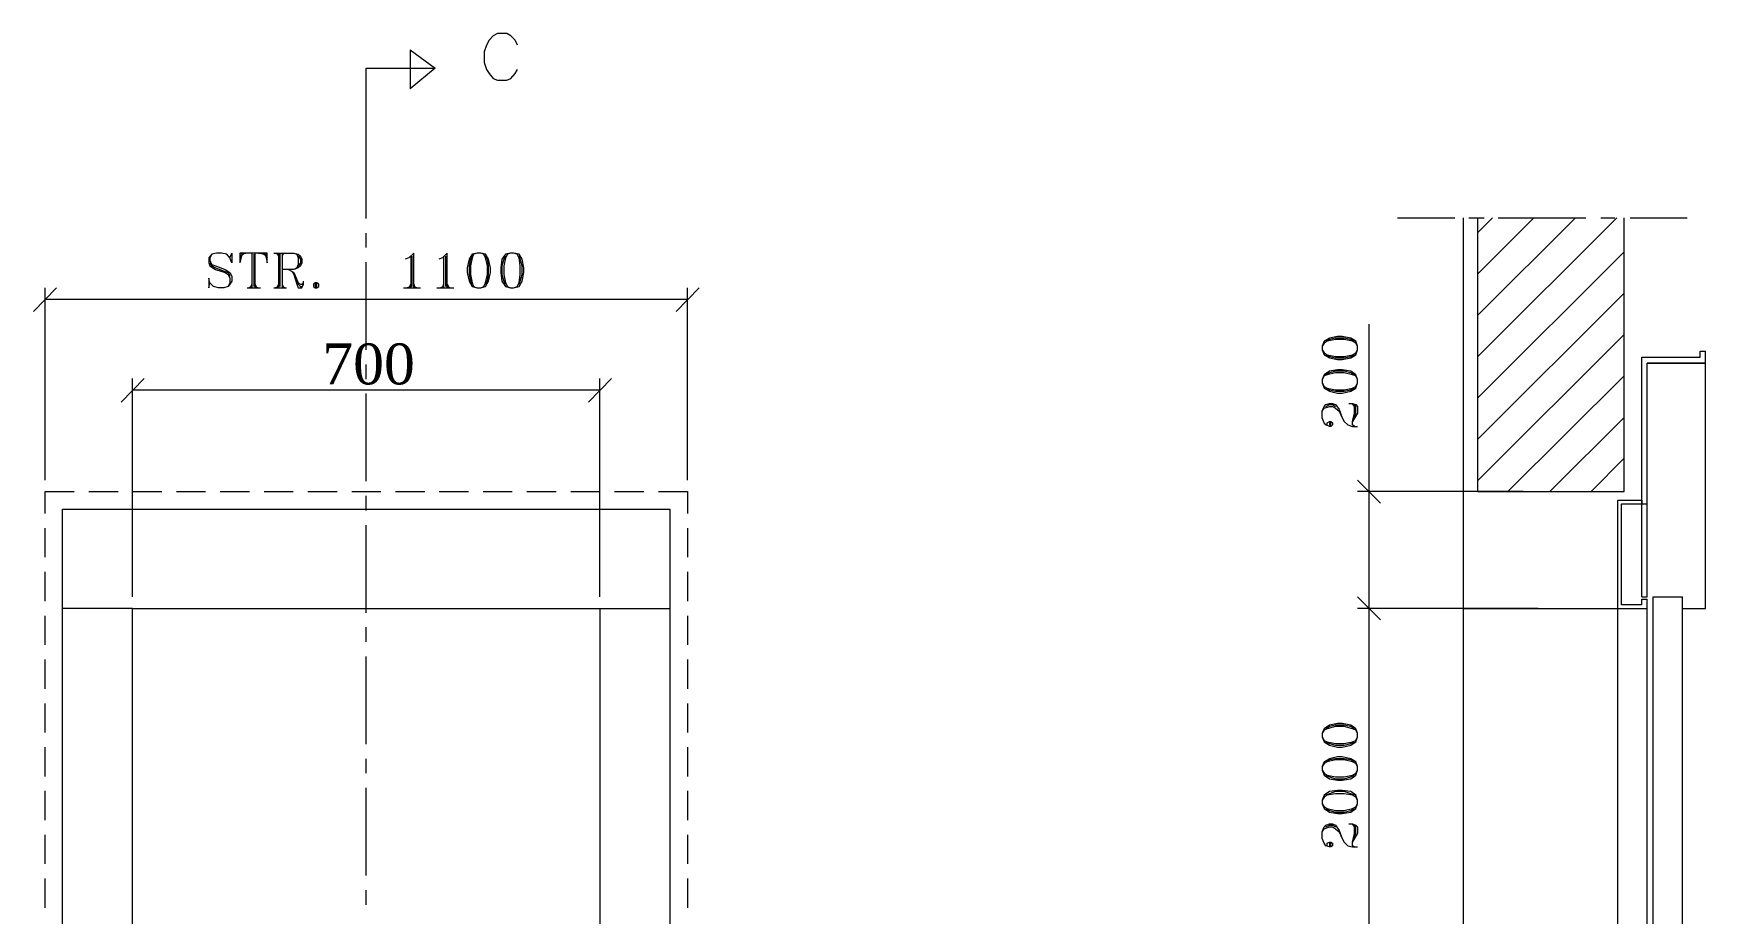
# Model space of a CAD drawing. Header units: millimetres. Extents: x -60342 to 1024385, y -25305 to 32879.
# Drawn here: x 1016734 to 1019596, y 2354 to 3861 of the extents above; entities that cross this region are included whole.
import ezdxf

# ---------------------------------------------------------------- set-up
doc = ezdxf.new("R2010")
doc.units = ezdxf.units.MM
doc.styles.add('nassar2', font='cent.shx', dxfattribs={"height": 60})

msp = doc.modelspace()

# ---------------------------------------------------------------- linework, layer by layer
at = {"color": 7, "linetype": 'Continuous', "lineweight": 20, "transparency": 33554666, "elevation": -137}
for points in [[(1017562.725, 3840.974), (1017558.559, 3849.305), (1017551.27, 3856.594), (1017543.98, 3860.76), (1017528.36, 3860.76), (1017521.071, 3856.594), (1017513.782, 3849.305), (1017509.616, 3840.974), (1017505.451, 3829.519), (1017505.451, 3810.775), (1017509.616, 3799.32), (1017513.782, 3792.031), (1017521.071, 3783.7), (1017528.36, 3780.576), (1017543.98, 3780.576), (1017551.27, 3783.7), (1017558.559, 3792.031), (1017562.725, 3799.32)], [(1017378.644, 3832.643), (1017421.339, 3801.403), (1017378.644, 3765.998)], [(1017378.644, 3832.643), (1017378.644, 3765.998), (1017378.644, 3765.998)], [(1017303.667, 3801.403), (1017421.339, 3801.403), (1017421.339, 3801.403)], [(1017303.667, 3660.822), (1017303.667, 3801.403), (1017303.667, 3801.403)], [(1017303.667, 3544.192), (1017303.667, 3694.145), (1017303.667, 3694.145)], [(1019068.742, 3545.233), (1019166.628, 3545.233), (1019166.628, 3545.233)], [(1019181.207, 876.273), (1019181.207, 3545.233), (1019181.207, 3545.233)], [(1019190.579, 3545.233), (1019216.613, 3545.233), (1019216.613, 3545.233)], [(1019206.199, 3076.629), (1019206.199, 3545.233), (1019206.199, 3545.233)], [(1019206.199, 3520.241), (1019231.191, 3545.233), (1019231.191, 3545.233)], [(1019206.199, 3449.43), (1019302.003, 3545.233), (1019302.003, 3545.233)], [(1019206.199, 3378.618), (1019372.814, 3545.233), (1019372.814, 3545.233)], [(1019206.199, 3307.807), (1019443.625, 3545.233), (1019443.625, 3545.233)], [(1019240.564, 3545.233), (1019390.517, 3545.233), (1019390.517, 3545.233)], [(1019416.55, 3545.233), (1019440.501, 3545.233), (1019440.501, 3545.233)], [(1019456.121, 3076.629), (1019456.121, 3545.233), (1019456.121, 3545.233)], [(1019466.535, 3545.233), (1019564.421, 3545.233), (1019564.421, 3545.233)], [(1017303.667, 3494.207), (1017303.667, 3519.199), (1017303.667, 3519.199)], [(1017070.407, 3476.504), (1017073.531, 3484.835), (1017073.531, 3468.174), (1017070.407, 3476.504), (1017065.2, 3482.752), (1017055.828, 3484.835), (1017047.497, 3484.835), (1017039.166, 3482.752), (1017033.96, 3476.504), (1017033.96, 3468.174), (1017036.042, 3462.967), (1017045.414, 3456.719), (1017062.076, 3451.512), (1017067.283, 3448.388), (1017070.407, 3442.14), (1017070.407, 3433.809), (1017067.283, 3427.561)], [(1017039.166, 3482.752), (1017036.042, 3476.504), (1017036.042, 3471.298), (1017039.166, 3465.05), (1017045.414, 3462.967), (1017062.076, 3456.719), (1017070.407, 3451.512), (1017073.531, 3445.264), (1017073.531, 3436.933), (1017070.407, 3431.727), (1017067.283, 3427.561), (1017059.993, 3425.479), (1017050.621, 3425.479), (1017042.29, 3427.561), (1017036.042, 3433.809), (1017033.96, 3442.14), (1017033.96, 3425.479), (1017036.042, 3433.809)], [(1017036.042, 3468.174), (1017039.166, 3462.967), (1017045.414, 3459.843), (1017062.076, 3453.595), (1017067.283, 3451.512), (1017070.407, 3445.264)], [(1017087.068, 3484.835), (1017087.068, 3468.174), (1017087.068, 3468.174)], [(1017133.928, 3468.174), (1017133.928, 3484.835), (1017087.068, 3484.835)], [(1017091.233, 3484.835), (1017087.068, 3468.174), (1017087.068, 3468.174)], [(1017093.316, 3484.835), (1017087.068, 3476.504), (1017087.068, 3476.504)], [(1017096.44, 3484.835), (1017087.068, 3479.628), (1017087.068, 3479.628)], [(1017102.688, 3484.835), (1017087.068, 3482.752), (1017087.068, 3482.752)], [(1017107.895, 3484.835), (1017107.895, 3425.479), (1017107.895, 3425.479)], [(1017111.019, 3482.752), (1017111.019, 3427.561), (1017111.019, 3427.561)], [(1017113.102, 3484.835), (1017113.102, 3425.479), (1017113.102, 3425.479)], [(1017119.35, 3484.835), (1017133.928, 3482.752), (1017133.928, 3482.752)], [(1017124.556, 3484.835), (1017133.928, 3479.628), (1017133.928, 3479.628)], [(1017127.68, 3484.835), (1017133.928, 3476.504), (1017133.928, 3476.504)], [(1017130.804, 3484.835), (1017133.928, 3468.174), (1017133.928, 3468.174)], [(1017145.383, 3484.835), (1017179.747, 3484.835), (1017187.037, 3482.752), (1017191.202, 3479.628), (1017193.285, 3474.422), (1017193.285, 3468.174), (1017191.202, 3462.967), (1017187.037, 3459.843), (1017179.747, 3456.719), (1017159.962, 3456.719)], [(1017147.466, 3484.835), (1017153.714, 3482.752), (1017153.714, 3482.752)], [(1017150.59, 3484.835), (1017153.714, 3479.628), (1017153.714, 3479.628)], [(1017153.714, 3484.835), (1017153.714, 3425.479), (1017153.714, 3425.479)], [(1017155.797, 3482.752), (1017155.797, 3427.561), (1017155.797, 3427.561)], [(1017159.962, 3484.835), (1017159.962, 3425.479), (1017159.962, 3425.479)], [(1017162.045, 3484.835), (1017159.962, 3479.628), (1017159.962, 3479.628)], [(1017165.169, 3484.835), (1017159.962, 3482.752), (1017159.962, 3482.752)], [(1017179.747, 3484.835), (1017184.954, 3482.752), (1017187.037, 3476.504), (1017187.037, 3465.05), (1017184.954, 3459.843), (1017179.747, 3456.719)], [(1017187.037, 3479.628), (1017191.202, 3474.422), (1017191.202, 3468.174), (1017187.037, 3462.967)], [(1017303.667, 3319.262), (1017303.667, 3469.215), (1017303.667, 3469.215)], [(1017384.892, 3425.479), (1017384.892, 3484.835), (1017376.561, 3476.504), (1017370.313, 3474.422)], [(1017379.685, 3479.628), (1017379.685, 3425.479), (1017379.685, 3425.479)], [(1017381.768, 3479.628), (1017381.768, 3427.561), (1017381.768, 3427.561)], [(1017442.166, 3425.479), (1017442.166, 3484.835), (1017433.835, 3476.504), (1017427.587, 3474.422)], [(1017435.918, 3479.628), (1017435.918, 3425.479), (1017435.918, 3425.479)], [(1017439.042, 3479.628), (1017439.042, 3427.561), (1017439.042, 3427.561)], [(1017484.861, 3479.628), (1017481.737, 3474.422), (1017479.654, 3462.967), (1017479.654, 3448.388), (1017481.737, 3436.933), (1017484.861, 3431.727)], [(1017493.191, 3484.835), (1017486.943, 3482.752), (1017484.861, 3476.504), (1017481.737, 3462.967), (1017481.737, 3448.388), (1017484.861, 3433.809), (1017486.943, 3427.561), (1017493.191, 3425.479)], [(1017499.44, 3425.479), (1017504.646, 3427.561), (1017507.77, 3433.809), (1017510.894, 3448.388), (1017510.894, 3462.967), (1017507.77, 3476.504), (1017504.646, 3482.752), (1017499.44, 3484.835)], [(1017507.77, 3431.727), (1017510.894, 3436.933), (1017512.977, 3448.388), (1017512.977, 3462.967), (1017510.894, 3474.422), (1017507.77, 3479.628)], [(1017542.135, 3479.628), (1017539.011, 3474.422), (1017535.886, 3462.967), (1017535.886, 3448.388), (1017539.011, 3436.933), (1017542.135, 3431.727)], [(1017550.465, 3484.835), (1017545.259, 3482.752), (1017542.135, 3476.504), (1017539.011, 3462.967), (1017539.011, 3448.388), (1017542.135, 3433.809), (1017545.259, 3427.561), (1017550.465, 3425.479)], [(1017555.672, 3425.479), (1017561.92, 3427.561), (1017565.044, 3433.809), (1017567.127, 3448.388), (1017567.127, 3462.967), (1017565.044, 3476.504), (1017561.92, 3482.752), (1017555.672, 3484.835)], [(1017565.044, 3431.727), (1017567.127, 3436.933), (1017570.251, 3448.388), (1017570.251, 3462.967), (1017567.127, 3474.422), (1017565.044, 3479.628)], [(1019206.199, 3236.996), (1019456.121, 3486.918), (1019456.121, 3486.918)], [(1017170.375, 3456.719), (1017176.623, 3453.595), (1017179.747, 3448.388), (1017184.954, 3431.727), (1017187.037, 3425.479), (1017193.285, 3425.479), (1017196.409, 3431.727), (1017196.409, 3436.933)], [(1017176.623, 3453.595), (1017179.747, 3451.512), (1017187.037, 3433.809), (1017191.202, 3431.727), (1017193.285, 3431.727), (1017196.409, 3433.809)], [(1017184.954, 3436.933), (1017187.037, 3431.727), (1017191.202, 3427.561), (1017193.285, 3427.561)], [(1016773.624, 3425.479), (1016734.053, 3384.866), (1016734.053, 3384.866)], [(1016753.839, 3096.415), (1016753.839, 3425.479), (1016753.839, 3425.479)], [(1016753.839, 3405.693), (1017853.496, 3405.693), (1017853.496, 3405.693)], [(1017099.564, 3425.479), (1017122.474, 3425.479), (1017122.474, 3425.479)], [(1017107.895, 3427.561), (1017102.688, 3425.479), (1017102.688, 3425.479)], [(1017107.895, 3431.727), (1017104.771, 3425.479), (1017104.771, 3425.479)], [(1017113.102, 3431.727), (1017116.226, 3425.479), (1017116.226, 3425.479)], [(1017113.102, 3427.561), (1017119.35, 3425.479), (1017119.35, 3425.479)], [(1017145.383, 3425.479), (1017167.251, 3425.479), (1017167.251, 3425.479)], [(1017153.714, 3427.561), (1017147.466, 3425.479), (1017147.466, 3425.479)], [(1017153.714, 3431.727), (1017150.59, 3425.479), (1017150.59, 3425.479)], [(1017159.962, 3431.727), (1017162.045, 3425.479), (1017162.045, 3425.479)], [(1017159.962, 3427.561), (1017165.169, 3425.479), (1017165.169, 3425.479)], [(1017367.189, 3425.479), (1017396.347, 3425.479), (1017396.347, 3425.479)], [(1017379.685, 3427.561), (1017373.437, 3425.479), (1017373.437, 3425.479)], [(1017379.685, 3431.727), (1017376.561, 3425.479), (1017376.561, 3425.479)], [(1017384.892, 3431.727), (1017386.975, 3425.479), (1017386.975, 3425.479)], [(1017384.892, 3427.561), (1017391.14, 3425.479), (1017391.14, 3425.479)], [(1017424.463, 3425.479), (1017453.62, 3425.479), (1017453.62, 3425.479)], [(1017435.918, 3427.561), (1017430.711, 3425.479), (1017430.711, 3425.479)], [(1017435.918, 3431.727), (1017433.835, 3425.479), (1017433.835, 3425.479)], [(1017442.166, 3431.727), (1017445.29, 3425.479), (1017445.29, 3425.479)], [(1017442.166, 3427.561), (1017447.372, 3425.479), (1017447.372, 3425.479)], [(1017833.71, 3384.866), (1017873.281, 3425.479), (1017873.281, 3425.479)], [(1017853.496, 3096.415), (1017853.496, 3425.479), (1017853.496, 3425.479)], [(1019206.199, 3166.184), (1019456.121, 3416.107), (1019456.121, 3416.107)], [(1019019.799, 2876.691), (1019019.799, 3076.629), (1019019.799, 3362.998)], [(1019000.013, 3325.51), (1018996.889, 3330.717), (1018991.683, 3333.841), (1018977.104, 3336.965), (1018962.525, 3336.965), (1018947.946, 3333.841), (1018942.74, 3330.717), (1018939.616, 3325.51)], [(1018994.807, 3333.841), (1018988.559, 3336.965), (1018977.104, 3339.047), (1018962.525, 3339.047), (1018952.112, 3336.965), (1018945.864, 3333.841)], [(1019206.199, 3095.373), (1019456.121, 3345.295), (1019456.121, 3345.295)], [(1017303.667, 3269.277), (1017303.667, 3294.27), (1017303.667, 3294.27)], [(1018939.616, 3319.262), (1018942.74, 3314.055), (1018947.946, 3310.931), (1018962.525, 3307.807), (1018977.104, 3307.807), (1018991.683, 3310.931), (1018996.889, 3314.055), (1019000.013, 3319.262)], [(1018945.864, 3310.931), (1018952.112, 3307.807), (1018962.525, 3305.724), (1018977.104, 3305.724), (1018988.559, 3307.807), (1018994.807, 3310.931)], [(1019486.32, 2896.477), (1019486.32, 3306.766), (1019486.32, 3306.766)], [(1019486.32, 3306.766), (1019586.289, 3306.766), (1019586.289, 3306.766)], [(1019495.692, 2896.477), (1019495.692, 3296.352), (1019495.692, 3296.352)], [(1019586.289, 3317.179), (1019595.661, 3317.179), (1019595.661, 3317.179)], [(1019586.289, 3306.766), (1019586.289, 3317.179), (1019586.289, 3317.179)], [(1019595.661, 2876.691), (1019595.661, 3317.179), (1019595.661, 3317.179)], [(1016923.577, 3270.319), (1016884.006, 3229.706), (1016884.006, 3229.706)], [(1016903.792, 2896.477), (1016903.792, 3270.319), (1016903.792, 3270.319)], [(1017683.757, 3229.706), (1017723.328, 3270.319), (1017723.328, 3270.319)], [(1017703.543, 2896.477), (1017703.543, 3270.319), (1017703.543, 3270.319)], [(1019000.013, 3268.236), (1018996.889, 3274.484), (1018991.683, 3276.567), (1018977.104, 3279.691), (1018962.525, 3279.691), (1018947.946, 3276.567), (1018942.74, 3274.484), (1018939.616, 3268.236)], [(1018939.616, 3263.029), (1018942.74, 3256.781), (1018947.946, 3253.657), (1018962.525, 3250.533), (1018977.104, 3250.533), (1018991.683, 3253.657), (1018996.889, 3256.781), (1019000.013, 3263.029)], [(1018994.807, 3276.567), (1018988.559, 3279.691), (1018977.104, 3282.815), (1018962.525, 3282.815), (1018952.112, 3279.691), (1018945.864, 3276.567)], [(1019257.225, 3076.629), (1019456.121, 3274.484), (1019456.121, 3274.484)], [(1016903.792, 3250.533), (1017703.543, 3250.533), (1017703.543, 3250.533)], [(1017303.667, 3094.332), (1017303.667, 3244.285), (1017303.667, 3244.285)], [(1018945.864, 3253.657), (1018952.112, 3250.533), (1018962.525, 3248.451), (1018977.104, 3248.451), (1018988.559, 3250.533), (1018994.807, 3253.657)], [(1018947.946, 3191.177), (1018947.946, 3194.301), (1018952.112, 3196.383), (1018954.194, 3196.383), (1018957.318, 3194.301), (1018957.318, 3191.177), (1018954.194, 3188.053), (1018952.112, 3188.053), (1018945.864, 3191.177), (1018942.74, 3194.301), (1018939.616, 3202.631), (1018939.616, 3214.086), (1018942.74, 3222.417), (1018945.864, 3225.541), (1018952.112, 3227.624), (1018957.318, 3227.624), (1018962.525, 3225.541), (1018968.773, 3217.21), (1018973.98, 3202.631), (1018977.104, 3196.383), (1018983.352, 3191.177), (1018991.683, 3188.053), (1019000.013, 3188.053)], [(1018939.616, 3214.086), (1018942.74, 3219.293), (1018952.112, 3222.417), (1018957.318, 3222.417), (1018962.525, 3219.293), (1018968.773, 3214.086), (1018973.98, 3202.631)], [(1018945.864, 3222.417), (1018952.112, 3225.541), (1018957.318, 3225.541), (1018962.525, 3222.417)], [(1018985.435, 3227.624), (1018991.683, 3227.624), (1018996.889, 3225.541), (1019000.013, 3222.417), (1019000.013, 3210.962), (1018991.683, 3196.383), (1018996.889, 3210.962), (1018996.889, 3222.417), (1018994.807, 3225.541)], [(1018994.807, 3188.053), (1018991.683, 3191.177), (1018991.683, 3196.383), (1018994.807, 3210.962), (1018994.807, 3222.417), (1018991.683, 3227.624)], [(1017303.667, 3094.332), (1017303.667, 3196.383), (1017303.667, 3196.383)], [(1019329.078, 3076.629), (1019456.121, 3203.673), (1019456.121, 3203.673)], [(1019399.889, 3076.629), (1019456.121, 3133.903), (1019456.121, 3133.903)], [(1019039.584, 3056.844), (1019000.013, 3096.415), (1019000.013, 3096.415)], [(1016753.839, 3039.141), (1016753.839, 3076.629), (1016803.823, 3076.629)], [(1016828.815, 3076.629), (1016878.8, 3076.629), (1016878.8, 3076.629)], [(1016903.792, 3076.629), (1016953.776, 3076.629), (1016953.776, 3076.629)], [(1016978.768, 3076.629), (1017028.753, 3076.629), (1017028.753, 3076.629)], [(1017053.745, 3076.629), (1017103.73, 3076.629), (1017103.73, 3076.629)], [(1017128.722, 3076.629), (1017178.706, 3076.629), (1017178.706, 3076.629)], [(1017203.698, 3076.629), (1017253.683, 3076.629), (1017253.683, 3076.629)], [(1017278.675, 3076.629), (1017328.659, 3076.629), (1017328.659, 3076.629)], [(1017303.667, 3044.347), (1017303.667, 3069.34), (1017303.667, 3069.34)], [(1017353.652, 3076.629), (1017403.636, 3076.629), (1017403.636, 3076.629)], [(1017428.628, 3076.629), (1017478.613, 3076.629), (1017478.613, 3076.629)], [(1017503.605, 3076.629), (1017553.589, 3076.629), (1017553.589, 3076.629)], [(1017578.582, 3076.629), (1017628.566, 3076.629), (1017628.566, 3076.629)], [(1017653.558, 3076.629), (1017703.543, 3076.629), (1017703.543, 3076.629)], [(1017728.535, 3076.629), (1017778.519, 3076.629), (1017778.519, 3076.629)], [(1017803.511, 3076.629), (1017853.496, 3076.629), (1017853.496, 3039.141)], [(1019283.259, 3076.629), (1019000.013, 3076.629), (1019000.013, 3076.629)], [(1019206.199, 3076.629), (1019456.121, 3076.629), (1019456.121, 3076.629)], [(1019445.708, 2876.691), (1019445.708, 3062.05), (1019451.956, 3062.05)], [(1019451.956, 3062.05), (1019486.32, 3062.05), (1019486.32, 3055.802)], [(1016784.037, 876.273), (1016784.037, 3046.43), (1017823.297, 3046.43), (1017823.297, 876.273)], [(1019451.956, 3055.802), (1019486.32, 3055.802), (1019495.692, 3055.802)], [(1019486.32, 2882.939), (1019451.956, 2882.939), (1019451.956, 3055.802)], [(1016753.839, 2964.164), (1016753.839, 3014.149), (1016753.839, 3014.149)], [(1017303.667, 2869.402), (1017303.667, 3019.355), (1017303.667, 3019.355)], [(1017853.496, 3014.149), (1017853.496, 2964.164), (1017853.496, 2964.164)], [(1016753.839, 2889.187), (1016753.839, 2939.172), (1016753.839, 2939.172)], [(1017853.496, 2939.172), (1017853.496, 2889.187), (1017853.496, 2889.187)], [(1019039.584, 2856.906), (1019000.013, 2896.477), (1019000.013, 2896.477)], [(1019000.013, 2896.477), (1019039.584, 2856.906), (1019039.584, 2856.906)], [(1019486.32, 2896.477), (1019495.692, 2896.477), (1019495.692, 2896.477)], [(1019486.32, 2892.312), (1019495.692, 2892.312), (1019495.692, 2892.312)], [(1019486.32, 2882.939), (1019486.32, 2892.312), (1019486.32, 2892.312)], [(1019495.692, 847.116), (1019495.692, 2892.312), (1019495.692, 2892.312)], [(1019506.106, 886.687), (1019506.106, 2896.477), (1019506.106, 2896.477)], [(1019506.106, 2896.477), (1019556.09, 2896.477), (1019556.09, 2896.477)], [(1019556.09, 886.687), (1019556.09, 2896.477), (1019556.09, 2896.477)], [(1016753.839, 2814.211), (1016753.839, 2864.195), (1016753.839, 2864.195)], [(1016903.792, 2876.691), (1016784.037, 2876.691), (1016784.037, 2876.691)], [(1016903.792, 876.273), (1016903.792, 2876.691), (1017703.543, 2876.691), (1017703.543, 876.273)], [(1017703.543, 2876.691), (1017823.297, 2876.691), (1017823.297, 2876.691)], [(1017853.496, 2864.195), (1017853.496, 2814.211), (1017853.496, 2814.211)], [(1019309.292, 2876.691), (1019000.013, 2876.691), (1019000.013, 2876.691)], [(1019259.308, 2876.691), (1019000.013, 2876.691), (1019000.013, 2876.691)], [(1019019.799, 876.273), (1019019.799, 2876.691), (1019019.799, 2876.691)], [(1019181.207, 2876.691), (1019495.692, 2876.691), (1019495.692, 2876.691)], [(1019445.708, 876.273), (1019445.708, 2876.691), (1019445.708, 2876.691)], [(1019556.09, 2876.691), (1019595.661, 2876.691), (1019595.661, 2876.691)], [(1017303.667, 2819.418), (1017303.667, 2844.41), (1017303.667, 2844.41)], [(1016753.839, 2739.234), (1016753.839, 2789.219), (1016753.839, 2789.219)], [(1017303.667, 2644.472), (1017303.667, 2794.425), (1017303.667, 2794.425)], [(1017853.496, 2789.219), (1017853.496, 2739.234), (1017853.496, 2739.234)], [(1016753.839, 2664.258), (1016753.839, 2714.242), (1016753.839, 2714.242)], [(1017853.496, 2714.242), (1017853.496, 2664.258), (1017853.496, 2664.258)], [(1019000.013, 2663.216), (1018996.889, 2668.423), (1018991.683, 2670.506), (1018977.104, 2674.671), (1018962.525, 2674.671), (1018947.946, 2670.506), (1018942.74, 2668.423), (1018939.616, 2663.216)], [(1018994.807, 2670.506), (1018988.559, 2674.671), (1018977.104, 2676.754), (1018962.525, 2676.754), (1018952.112, 2674.671), (1018945.864, 2670.506)], [(1016753.839, 2589.281), (1016753.839, 2639.265), (1016753.839, 2639.265)], [(1017853.496, 2639.265), (1017853.496, 2589.281), (1017853.496, 2589.281)], [(1018939.616, 2656.968), (1018942.74, 2650.72), (1018947.946, 2648.637), (1018962.525, 2645.513), (1018977.104, 2645.513), (1018991.683, 2648.637), (1018996.889, 2650.72), (1019000.013, 2656.968)], [(1018945.864, 2648.637), (1018952.112, 2645.513), (1018962.525, 2642.389), (1018977.104, 2642.389), (1018988.559, 2645.513), (1018994.807, 2648.637)], [(1017303.667, 2594.488), (1017303.667, 2619.48), (1017303.667, 2619.48)], [(1019000.013, 2605.942), (1018996.889, 2611.149), (1018991.683, 2614.273), (1018977.104, 2617.397), (1018962.525, 2617.397), (1018947.946, 2614.273), (1018942.74, 2611.149), (1018939.616, 2605.942)], [(1018994.807, 2614.273), (1018988.559, 2617.397), (1018977.104, 2619.48), (1018962.525, 2619.48), (1018952.112, 2617.397), (1018945.864, 2614.273)], [(1018939.616, 2599.694), (1018942.74, 2594.488), (1018947.946, 2591.364), (1018962.525, 2588.24), (1018977.104, 2588.24), (1018991.683, 2591.364), (1018996.889, 2594.488), (1019000.013, 2599.694)], [(1018945.864, 2591.364), (1018952.112, 2588.24), (1018962.525, 2585.116), (1018977.104, 2585.116), (1018988.559, 2588.24), (1018994.807, 2591.364)], [(1016753.839, 2514.304), (1016753.839, 2564.289), (1016753.839, 2564.289)], [(1017303.667, 2419.542), (1017303.667, 2569.495), (1017303.667, 2569.495)], [(1017853.496, 2564.289), (1017853.496, 2514.304), (1017853.496, 2514.304)], [(1019000.013, 2548.669), (1018996.889, 2553.875), (1018991.683, 2556.999), (1018977.104, 2559.082), (1018962.525, 2559.082), (1018947.946, 2556.999), (1018942.74, 2553.875), (1018939.616, 2548.669)], [(1018994.807, 2556.999), (1018988.559, 2559.082), (1018977.104, 2563.247), (1018962.525, 2563.247), (1018952.112, 2559.082), (1018945.864, 2556.999)], [(1018939.616, 2542.421), (1018942.74, 2537.214), (1018947.946, 2534.09), (1018962.525, 2530.966), (1018977.104, 2530.966), (1018991.683, 2534.09), (1018996.889, 2537.214), (1019000.013, 2542.421)], [(1018945.864, 2534.09), (1018952.112, 2530.966), (1018962.525, 2527.842), (1018977.104, 2527.842), (1018988.559, 2530.966), (1018994.807, 2534.09)], [(1018947.946, 2470.568), (1018947.946, 2474.733), (1018952.112, 2476.816), (1018954.194, 2476.816), (1018957.318, 2474.733), (1018957.318, 2470.568), (1018954.194, 2468.485), (1018952.112, 2468.485), (1018945.864, 2470.568), (1018942.74, 2474.733), (1018939.616, 2483.064), (1018939.616, 2494.519), (1018942.74, 2502.85), (1018945.864, 2505.974), (1018952.112, 2508.056), (1018957.318, 2508.056), (1018962.525, 2505.974), (1018968.773, 2496.602), (1018973.98, 2483.064), (1018977.104, 2476.816), (1018983.352, 2470.568), (1018991.683, 2468.485), (1019000.013, 2468.485)], [(1018939.616, 2494.519), (1018942.74, 2499.726), (1018952.112, 2502.85), (1018957.318, 2502.85), (1018962.525, 2499.726), (1018968.773, 2494.519), (1018973.98, 2483.064)], [(1018945.864, 2502.85), (1018952.112, 2505.974), (1018957.318, 2505.974), (1018962.525, 2502.85)], [(1018985.435, 2508.056), (1018991.683, 2508.056), (1018996.889, 2505.974), (1019000.013, 2502.85), (1019000.013, 2491.395), (1018991.683, 2476.816), (1018996.889, 2491.395), (1018996.889, 2502.85), (1018994.807, 2505.974)], [(1018994.807, 2468.485), (1018991.683, 2470.568), (1018991.683, 2476.816), (1018994.807, 2491.395), (1018994.807, 2502.85), (1018991.683, 2508.056)], [(1016753.839, 2439.328), (1016753.839, 2489.312), (1016753.839, 2489.312)], [(1017853.496, 2489.312), (1017853.496, 2439.328), (1017853.496, 2439.328)], [(1016753.839, 2364.351), (1016753.839, 2414.335), (1016753.839, 2414.335)], [(1017853.496, 2414.335), (1017853.496, 2364.351), (1017853.496, 2364.351)], [(1017303.667, 2369.558), (1017303.667, 2394.55), (1017303.667, 2394.55)]]:
    msp.add_lwpolyline(points, dxfattribs=at)
for points in [[(1017493.191, 3484.835), (1017484.861, 3482.752), (1017479.654, 3474.422), (1017476.53, 3459.843), (1017476.53, 3451.512), (1017479.654, 3436.933), (1017484.861, 3427.561), (1017493.191, 3425.479), (1017499.44, 3425.479), (1017507.77, 3427.561), (1017512.977, 3436.933), (1017516.101, 3451.512), (1017516.101, 3459.843), (1017512.977, 3474.422), (1017507.77, 3482.752), (1017499.44, 3484.835)], [(1017550.465, 3484.835), (1017542.135, 3482.752), (1017535.886, 3474.422), (1017533.804, 3459.843), (1017533.804, 3451.512), (1017535.886, 3436.933), (1017542.135, 3427.561), (1017550.465, 3425.479), (1017555.672, 3425.479), (1017565.044, 3427.561), (1017570.251, 3436.933), (1017573.375, 3451.512), (1017573.375, 3459.843), (1017570.251, 3474.422), (1017565.044, 3482.752), (1017555.672, 3484.835)], [(1017216.194, 3433.809), (1017213.07, 3431.727), (1017213.07, 3427.561), (1017216.194, 3425.479), (1017219.318, 3425.479), (1017222.443, 3427.561), (1017222.443, 3431.727), (1017219.318, 3433.809)], [(1017216.194, 3431.727), (1017216.194, 3427.561), (1017219.318, 3427.561), (1017219.318, 3431.727)], [(1018939.616, 3319.262), (1018942.74, 3310.931), (1018952.112, 3305.724), (1018965.649, 3302.6), (1018973.98, 3302.6), (1018988.559, 3305.724), (1018996.889, 3310.931), (1019000.013, 3319.262), (1019000.013, 3325.51), (1018996.889, 3333.841), (1018988.559, 3339.047), (1018973.98, 3342.171), (1018965.649, 3342.171), (1018952.112, 3339.047), (1018942.74, 3333.841), (1018939.616, 3325.51)], [(1019595.661, 3296.352), (1019495.692, 3296.352)], [(1018939.616, 3263.029), (1018942.74, 3253.657), (1018952.112, 3248.451), (1018965.649, 3245.326), (1018973.98, 3245.326), (1018988.559, 3248.451), (1018996.889, 3253.657), (1019000.013, 3263.029), (1019000.013, 3268.236), (1018996.889, 3276.567), (1018988.559, 3282.815), (1018973.98, 3284.897), (1018965.649, 3284.897), (1018952.112, 3282.815), (1018942.74, 3276.567), (1018939.616, 3268.236)], [(1018952.112, 3191.177), (1018954.194, 3191.177), (1018954.194, 3194.301), (1018952.112, 3194.301)], [(1018939.616, 2656.968), (1018942.74, 2648.637), (1018952.112, 2642.389), (1018965.649, 2639.265), (1018973.98, 2639.265), (1018988.559, 2642.389), (1018996.889, 2648.637), (1019000.013, 2656.968), (1019000.013, 2663.216), (1018996.889, 2670.506), (1018988.559, 2676.754), (1018973.98, 2679.878), (1018965.649, 2679.878), (1018952.112, 2676.754), (1018942.74, 2670.506), (1018939.616, 2663.216)], [(1018939.616, 2599.694), (1018942.74, 2591.364), (1018952.112, 2585.116), (1018965.649, 2583.033), (1018973.98, 2583.033), (1018988.559, 2585.116), (1018996.889, 2591.364), (1019000.013, 2599.694), (1019000.013, 2605.942), (1018996.889, 2614.273), (1018988.559, 2619.48), (1018973.98, 2622.604), (1018965.649, 2622.604), (1018952.112, 2619.48), (1018942.74, 2614.273), (1018939.616, 2605.942)], [(1018939.616, 2542.421), (1018942.74, 2534.09), (1018952.112, 2527.842), (1018965.649, 2525.759), (1018973.98, 2525.759), (1018988.559, 2527.842), (1018996.889, 2534.09), (1019000.013, 2542.421), (1019000.013, 2548.669), (1018996.889, 2556.999), (1018988.559, 2563.247), (1018973.98, 2565.33), (1018965.649, 2565.33), (1018952.112, 2563.247), (1018942.74, 2556.999), (1018939.616, 2548.669)], [(1018952.112, 2470.568), (1018954.194, 2470.568), (1018954.194, 2474.733), (1018952.112, 2474.733)]]:
    msp.add_lwpolyline(points, close=True, dxfattribs=at)

# ---------------------------------------------------------------- texts
at = {"insert": (1017228.267, 3330.102, -137), "char_height": 70, "attachment_point": 1, "style": 'nassar2'}
msp.add_mtext_dynamic_manual_height_columns('700', width=1133.667, gutter_width=250, heights=[167.502], dxfattribs=at)

doc.saveas('drawing.dxf')
